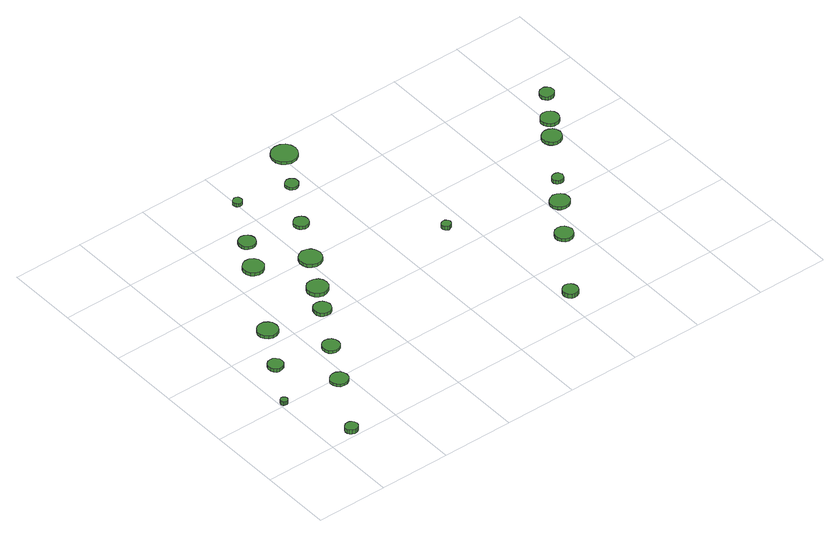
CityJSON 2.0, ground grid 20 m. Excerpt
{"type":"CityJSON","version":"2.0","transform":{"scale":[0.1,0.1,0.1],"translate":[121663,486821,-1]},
"CityObjects":{
"tree1":{"type":"SolitaryVegetationObject","attributes":{"function":"something"},"geometry":[{"type":"MultiSurface","lod":"1","boundaries":[[[0,1,2,3,4,5,6,7,8,9,10,11,12,13,14]],[[15,16,17,18,19,20,21,22,23,24,25,26,27,28,29]],[[0,29,28,1]],[[1,28,27,2]],[[2,27,26,3]],[[3,26,25,4]],[[4,25,24,5]],[[5,24,23,6]],[[6,23,22,7]],[[7,22,21,8]],[[8,21,20,9]],[[9,20,19,10]],[[10,19,18,11]],[[11,18,17,12]],[[12,17,16,13]],[[13,16,15,14]],[[14,15,29,0]]]}]},
"tree2":{"type":"SolitaryVegetationObject","attributes":{"function":"something"},"geometry":[{"type":"MultiSurface","lod":"1","boundaries":[[[30,31,32,33,34,35,36,37,38,39,40,41,42,43,44]],[[45,46,47,48,49,50,51,52,53,54,55,56,57,58,59]],[[30,59,58,31]],[[31,58,57,32]],[[32,57,56,33]],[[33,56,55,34]],[[34,55,54,35]],[[35,54,53,36]],[[36,53,52,37]],[[37,52,51,38]],[[38,51,50,39]],[[39,50,49,40]],[[40,49,48,41]],[[41,48,47,42]],[[42,47,46,43]],[[43,46,45,44]],[[44,45,59,30]]]}]},
"tree3":{"type":"SolitaryVegetationObject","attributes":{"function":"something"},"geometry":[{"type":"MultiSurface","lod":"1","boundaries":[[[60,61,62,63,64,65,66,67,68,69,70,71,72,73,74]],[[75,76,77,78,79,80,81,82,83,84,85,86,87,88,89]],[[60,89,88,61]],[[61,88,87,62]],[[62,87,86,63]],[[63,86,85,64]],[[64,85,84,65]],[[65,84,83,66]],[[66,83,82,67]],[[67,82,81,68]],[[68,81,80,69]],[[69,80,79,70]],[[70,79,78,71]],[[71,78,77,72]],[[72,77,76,73]],[[73,76,75,74]],[[74,75,89,60]]]}]},
"tree4":{"type":"SolitaryVegetationObject","attributes":{"function":"something"},"geometry":[{"type":"MultiSurface","lod":"1","boundaries":[[[90,91,92,93,94,95,96,97,98,99,100,101,102,103,104]],[[105,106,107,108,109,110,111,112,113,114,115,116,117,118,119]],[[90,119,118,91]],[[91,118,117,92]],[[92,117,116,93]],[[93,116,115,94]],[[94,115,114,95]],[[95,114,113,96]],[[96,113,112,97]],[[97,112,111,98]],[[98,111,110,99]],[[99,110,109,100]],[[100,109,108,101]],[[101,108,107,102]],[[102,107,106,103]],[[103,106,105,104]],[[104,105,119,90]]]}]},
"tree5":{"type":"SolitaryVegetationObject","attributes":{"function":"something"},"geometry":[{"type":"MultiSurface","lod":"1","boundaries":[[[120,121,122,123,124,125,126,127,128,129,130,131,132,133,134]],[[135,136,137,138,139,140,141,142,143,144,145,146,147,148,149]],[[120,149,148,121]],[[121,148,147,122]],[[122,147,146,123]],[[123,146,145,124]],[[124,145,144,125]],[[125,144,143,126]],[[126,143,142,127]],[[127,142,141,128]],[[128,141,140,129]],[[129,140,139,130]],[[130,139,138,131]],[[131,138,137,132]],[[132,137,136,133]],[[133,136,135,134]],[[134,135,149,120]]]}]},
"tree6":{"type":"SolitaryVegetationObject","attributes":{"function":"something"},"geometry":[{"type":"MultiSurface","lod":"1","boundaries":[[[150,151,152,153,154,155,156,157,158,159,160,161,162,163,164]],[[165,166,167,168,169,170,171,172,173,174,175,176,177,178,179]],[[150,179,178,151]],[[151,178,177,152]],[[152,177,176,153]],[[153,176,175,154]],[[154,175,174,155]],[[155,174,173,156]],[[156,173,172,157]],[[157,172,171,158]],[[158,171,170,159]],[[159,170,169,160]],[[160,169,168,161]],[[161,168,167,162]],[[162,167,166,163]],[[163,166,165,164]],[[164,165,179,150]]]}]},
"tree7":{"type":"SolitaryVegetationObject","attributes":{"function":"something"},"geometry":[{"type":"MultiSurface","lod":"1","boundaries":[[[180,181,182,183,184,185,186,187,188,189,190,191,192,193,194]],[[195,196,197,198,199,200,201,202,203,204,205,206,207,208,209]],[[180,209,208,181]],[[181,208,207,182]],[[182,207,206,183]],[[183,206,205,184]],[[184,205,204,185]],[[185,204,203,186]],[[186,203,202,187]],[[187,202,201,188]],[[188,201,200,189]],[[189,200,199,190]],[[190,199,198,191]],[[191,198,197,192]],[[192,197,196,193]],[[193,196,195,194]],[[194,195,209,180]]]}]},
"tree8":{"type":"SolitaryVegetationObject","attributes":{"function":"something"},"geometry":[{"type":"MultiSurface","lod":"1","boundaries":[[[210,211,212,213,214,215,216,217,218,219,220,221,222,223,224]],[[225,226,227,228,229,230,231,232,233,234,235,236,237,238,239]],[[210,239,238,211]],[[211,238,237,212]],[[212,237,236,213]],[[213,236,235,214]],[[214,235,234,215]],[[215,234,233,216]],[[216,233,232,217]],[[217,232,231,218]],[[218,231,230,219]],[[219,230,229,220]],[[220,229,228,221]],[[221,228,227,222]],[[222,227,226,223]],[[223,226,225,224]],[[224,225,239,210]]]}]},
"tree9":{"type":"SolitaryVegetationObject","attributes":{"function":"something"},"geometry":[{"type":"MultiSurface","lod":"1","boundaries":[[[240,241,242,243,244,245,246,247,248,249,250,251,252,253,254]],[[255,256,257,258,259,260,261,262,263,264,265,266,267,268,269]],[[240,269,268,241]],[[241,268,267,242]],[[242,267,266,243]],[[243,266,265,244]],[[244,265,264,245]],[[245,264,263,246]],[[246,263,262,247]],[[247,262,261,248]],[[248,261,260,249]],[[249,260,259,250]],[[250,259,258,251]],[[251,258,257,252]],[[252,257,256,253]],[[253,256,255,254]],[[254,255,269,240]]]}]},
"tree10":{"type":"SolitaryVegetationObject","attributes":{"function":"something"},"geometry":[{"type":"MultiSurface","lod":"1","boundaries":[[[270,271,272,273,274,275,276,277,278,279,280,281,282,283,284]],[[285,286,287,288,289,290,291,292,293,294,295,296,297,298,299]],[[270,299,298,271]],[[271,298,297,272]],[[272,297,296,273]],[[273,296,295,274]],[[274,295,294,275]],[[275,294,293,276]],[[276,293,292,277]],[[277,292,291,278]],[[278,291,290,279]],[[279,290,289,280]],[[280,289,288,281]],[[281,288,287,282]],[[282,287,286,283]],[[283,286,285,284]],[[284,285,299,270]]]}]},
"tree11":{"type":"SolitaryVegetationObject","attributes":{"function":"something"},"geometry":[{"type":"MultiSurface","lod":"1","boundaries":[[[300,301,302,303,304,305,306,307,308,309,310,311,312,313,314]],[[315,316,317,318,319,320,321,322,323,324,325,326,327,328,329]],[[300,329,328,301]],[[301,328,327,302]],[[302,327,326,303]],[[303,326,325,304]],[[304,325,324,305]],[[305,324,323,306]],[[306,323,322,307]],[[307,322,321,308]],[[308,321,320,309]],[[309,320,319,310]],[[310,319,318,311]],[[311,318,317,312]],[[312,317,316,313]],[[313,316,315,314]],[[314,315,329,300]]]}]},
"tree12":{"type":"SolitaryVegetationObject","attributes":{"function":"something"},"geometry":[{"type":"MultiSurface","lod":"1","boundaries":[[[330,331,332,333,334,335,336,337,338,339,340,341,342,343,344]],[[345,346,347,348,349,350,351,352,353,354,355,356,357,358,359]],[[330,359,358,331]],[[331,358,357,332]],[[332,357,356,333]],[[333,356,355,334]],[[334,355,354,335]],[[335,354,353,336]],[[336,353,352,337]],[[337,352,351,338]],[[338,351,350,339]],[[339,350,349,340]],[[340,349,348,341]],[[341,348,347,342]],[[342,347,346,343]],[[343,346,345,344]],[[344,345,359,330]]]}]},
"tree13":{"type":"SolitaryVegetationObject","attributes":{"function":"something"},"geometry":[{"type":"MultiSurface","lod":"1","boundaries":[[[360,361,362,363,364,365,366,367,368,369,370,371,372,373,374]],[[375,376,377,378,379,380,381,382,383,384,385,386,387,388,389]],[[360,389,388,361]],[[361,388,387,362]],[[362,387,386,363]],[[363,386,385,364]],[[364,385,384,365]],[[365,384,383,366]],[[366,383,382,367]],[[367,382,381,368]],[[368,381,380,369]],[[369,380,379,370]],[[370,379,378,371]],[[371,378,377,372]],[[372,377,376,373]],[[373,376,375,374]],[[374,375,389,360]]]}]},
"tree14":{"type":"SolitaryVegetationObject","attributes":{"function":"something"},"geometry":[{"type":"MultiSurface","lod":"1","boundaries":[[[390,391,392,393,394,395,396,397,398,399,400,401,402,403,404]],[[405,406,407,408,409,410,411,412,413,414,415,416,417,418,419]],[[390,419,418,391]],[[391,418,417,392]],[[392,417,416,393]],[[393,416,415,394]],[[394,415,414,395]],[[395,414,413,396]],[[396,413,412,397]],[[397,412,411,398]],[[398,411,410,399]],[[399,410,409,400]],[[400,409,408,401]],[[401,408,407,402]],[[402,407,406,403]],[[403,406,405,404]],[[404,405,419,390]]]}]},
"tree15":{"type":"SolitaryVegetationObject","attributes":{"function":"something"},"geometry":[{"type":"MultiSurface","lod":"1","boundaries":[[[420,421,422,423,424,425,426,427,428,429,430,431,432,433,434]],[[435,436,437,438,439,440,441,442,443,444,445,446,447,448,449]],[[420,449,448,421]],[[421,448,447,422]],[[422,447,446,423]],[[423,446,445,424]],[[424,445,444,425]],[[425,444,443,426]],[[426,443,442,427]],[[427,442,441,428]],[[428,441,440,429]],[[429,440,439,430]],[[430,439,438,431]],[[431,438,437,432]],[[432,437,436,433]],[[433,436,435,434]],[[434,435,449,420]]]}]},
"tree16":{"type":"SolitaryVegetationObject","attributes":{"function":"something"},"geometry":[{"type":"MultiSurface","lod":"1","boundaries":[[[450,451,452,453,454,455,456,457,458,459,460,461,462,463,464]],[[465,466,467,468,469,470,471,472,473,474,475,476,477,478,479]],[[450,479,478,451]],[[451,478,477,452]],[[452,477,476,453]],[[453,476,475,454]],[[454,475,474,455]],[[455,474,473,456]],[[456,473,472,457]],[[457,472,471,458]],[[458,471,470,459]],[[459,470,469,460]],[[460,469,468,461]],[[461,468,467,462]],[[462,467,466,463]],[[463,466,465,464]],[[464,465,479,450]]]}]},
"tree17":{"type":"SolitaryVegetationObject","attributes":{"function":"something"},"geometry":[{"type":"MultiSurface","lod":"1","boundaries":[[[480,481,482,483,484,485,486,487,488,489,490,491,492,493,494]],[[495,496,497,498,499,500,501,502,503,504,505,506,507,508,509]],[[480,509,508,481]],[[481,508,507,482]],[[482,507,506,483]],[[483,506,505,484]],[[484,505,504,485]],[[485,504,503,486]],[[486,503,502,487]],[[487,502,501,488]],[[488,501,500,489]],[[489,500,499,490]],[[490,499,498,491]],[[491,498,497,492]],[[492,497,496,493]],[[493,496,495,494]],[[494,495,509,480]]]}]},
"tree18":{"type":"SolitaryVegetationObject","attributes":{"function":"something"},"geometry":[{"type":"MultiSurface","lod":"1","boundaries":[[[510,511,512,513,514,515,516,517,518,519,520,521,522,523,524]],[[525,526,527,528,529,530,531,532,533,534,535,536,537,538,539]],[[510,539,538,511]],[[511,538,537,512]],[[512,537,536,513]],[[513,536,535,514]],[[514,535,534,515]],[[515,534,533,516]],[[516,533,532,517]],[[517,532,531,518]],[[518,531,530,519]],[[519,530,529,520]],[[520,529,528,521]],[[521,528,527,522]],[[522,527,526,523]],[[523,526,525,524]],[[524,525,539,510]]]}]},
"tree19":{"type":"SolitaryVegetationObject","attributes":{"function":"something"},"geometry":[{"type":"MultiSurface","lod":"1","boundaries":[[[540,541,542,543,544,545,546,547,548,549,550,551,552,553,554]],[[555,556,557,558,559,560,561,562,563,564,565,566,567,568,569]],[[540,569,568,541]],[[541,568,567,542]],[[542,567,566,543]],[[543,566,565,544]],[[544,565,564,545]],[[545,564,563,546]],[[546,563,562,547]],[[547,562,561,548]],[[548,561,560,549]],[[549,560,559,550]],[[550,559,558,551]],[[551,558,557,552]],[[552,557,556,553]],[[553,556,555,554]],[[554,555,569,540]]]}]},
"tree20":{"type":"SolitaryVegetationObject","attributes":{"function":"something"},"geometry":[{"type":"MultiSurface","lod":"1","boundaries":[[[570,571,572,573,574,575,576,577,578,579,580,581,582,583,584]],[[585,586,587,588,589,590,591,592,593,594,595,596,597,598,599]],[[570,599,598,571]],[[571,598,597,572]],[[572,597,596,573]],[[573,596,595,574]],[[574,595,594,575]],[[575,594,593,576]],[[576,593,592,577]],[[577,592,591,578]],[[578,591,590,579]],[[579,590,589,580]],[[580,589,588,581]],[[581,588,587,582]],[[582,587,586,583]],[[583,586,585,584]],[[584,585,599,570]]]}]},
"tree21":{"type":"SolitaryVegetationObject","attributes":{"function":"something"},"geometry":[{"type":"MultiSurface","lod":"1","boundaries":[[[600,601,602,603,604,605,606,607,608,609,610,611,612,613,614]],[[615,616,617,618,619,620,621,622,623,624,625,626,627,628,629]],[[600,629,628,601]],[[601,628,627,602]],[[602,627,626,603]],[[603,626,625,604]],[[604,625,624,605]],[[605,624,623,606]],[[606,623,622,607]],[[607,622,621,608]],[[608,621,620,609]],[[609,620,619,610]],[[610,619,618,611]],[[611,618,617,612]],[[612,617,616,613]],[[613,616,615,614]],[[614,615,629,600]]]}]},
"tree22":{"type":"SolitaryVegetationObject","attributes":{"function":"something"},"geometry":[{"type":"MultiSurface","lod":"1","boundaries":[[[630,631,632,633,634,635,636,637,638,639,640,641,642,643,644]],[[645,646,647,648,649,650,651,652,653,654,655,656,657,658,659]],[[630,659,658,631]],[[631,658,657,632]],[[632,657,656,633]],[[633,656,655,634]],[[634,655,654,635]],[[635,654,653,636]],[[636,653,652,637]],[[637,652,651,638]],[[638,651,650,639]],[[639,650,649,640]],[[640,649,648,641]],[[641,648,647,642]],[[642,647,646,643]],[[643,646,645,644]],[[644,645,659,630]]]}]},
"tree23":{"type":"SolitaryVegetationObject","attributes":{"function":"something"},"geometry":[{"type":"MultiSurface","lod":"1","boundaries":[[[660,661,662,663,664,665,666,667,668,669,670,671,672,673,674]],[[675,676,677,678,679,680,681,682,683,684,685,686,687,688,689]],[[660,689,688,661]],[[661,688,687,662]],[[662,687,686,663]],[[663,686,685,664]],[[664,685,684,665]],[[665,684,683,666]],[[666,683,682,667]],[[667,682,681,668]],[[668,681,680,669]],[[669,680,679,670]],[[670,679,678,671]],[[671,678,677,672]],[[672,677,676,673]],[[673,676,675,674]],[[674,675,689,660]]]}]}
},
"vertices":[
[22,208,19],[21,212,19],[19,215,19],[15,217,19],[11,218,19],[7,216,19],[4,214,19],[3,210,19],[3,206,19],[4,202,19],[7,199,19],[11,198,19],[15,198,19],[19,200,19],[21,204,19],[21,204,7],[19,200,7],[15,198,7],[11,198,7],[7,199,7],[4,202,7],[3,206,7],[3,210,7],[4,214,7],[7,216,7],[11,218,7],[15,217,7],[19,215,7],[21,212,7],[22,208,7],
[92,18,25],[90,25,25],[86,31,25],[80,35,25],[73,35,25],[66,33,25],[60,28,25],[57,22,25],[57,15,25],[60,8,25],[66,3,25],[73,1,25],[80,2,25],[86,5,25],[90,11,25],[90,11,12],[86,5,12],[80,2,12],[73,1,12],[66,3,12],[60,8,12],[57,15,12],[57,22,12],[60,28,12],[66,33,12],[73,35,12],[80,35,12],[86,31,12],[90,25,12],[92,18,12],
[104,330,17],[103,338,17],[97,345,17],[90,350,17],[81,351,17],[73,348,17],[66,342,17],[63,334,17],[63,325,17],[66,317,17],[73,311,17],[81,309,17],[90,310,17],[97,314,17],[103,321,17],[103,321,7],[97,314,7],[90,310,7],[81,309,7],[73,311,7],[66,317,7],[63,325,7],[63,334,7],[66,342,7],[73,348,7],[81,351,7],[90,350,7],[97,345,7],[103,338,7],[104,330,7],
[197,189,16],[195,199,16],[189,207,16],[180,212,16],[170,213,16],[160,210,16],[153,203,16],[148,194,16],[148,184,16],[153,175,16],[160,168,16],[170,165,16],[180,166,16],[189,171,16],[195,179,16],[195,179,8],[189,171,8],[180,166,8],[170,165,8],[160,168,8],[153,175,8],[148,184,8],[148,194,8],[153,203,8],[160,210,8],[170,213,8],[180,212,8],[189,207,8],[195,199,8],[197,189,8],
[180,447,16],[178,459,16],[171,468,16],[161,474,16],[149,475,16],[138,471,16],[130,464,16],[125,453,16],[125,441,16],[130,431,16],[138,423,16],[149,419,16],[161,420,16],[171,426,16],[178,436,16],[178,436,7],[171,426,7],[161,420,7],[149,419,7],[138,423,7],[130,431,7],[125,441,7],[125,453,7],[130,464,7],[138,471,7],[149,475,7],[161,474,7],[171,468,7],[178,459,7],[180,447,7],
[261,302,15],[259,312,15],[253,320,15],[245,325,15],[235,326,15],[225,323,15],[218,316,15],[214,307,15],[214,297,15],[218,288,15],[225,281,15],[235,278,15],[245,279,15],[253,284,15],[259,292,15],[259,292,7],[253,284,7],[245,279,7],[235,278,7],[225,281,7],[218,288,7],[214,297,7],[214,307,7],[218,316,7],[225,323,7],[235,326,7],[245,325,7],[253,320,7],[259,312,7],[261,302,7],
[334,427,16],[332,437,16],[326,445,16],[318,450,16],[308,451,16],[298,448,16],[291,441,16],[287,432,16],[287,422,16],[291,413,16],[298,406,16],[308,403,16],[318,404,16],[326,409,16],[332,417,16],[332,417,6],[326,409,6],[318,404,6],[308,403,6],[298,406,6],[291,413,6],[287,422,6],[287,432,6],[291,441,6],[298,448,6],[308,451,6],[318,450,6],[326,445,6],[332,437,6],[334,427,6],
[305,659,16],[303,670,16],[296,680,16],[286,686,16],[274,687,16],[263,683,16],[254,675,16],[249,665,16],[249,653,16],[254,642,16],[263,634,16],[274,631,16],[286,632,16],[296,638,16],[303,647,16],[303,647,6],[296,638,6],[286,632,6],[274,631,6],[263,634,6],[254,642,6],[249,653,6],[249,665,6],[254,675,6],[263,683,6],[274,687,6],[286,686,6],[296,680,6],[303,670,6],[305,659,6],
[380,497,17],[378,509,17],[371,518,17],[360,524,17],[348,525,17],[337,522,17],[328,514,17],[323,503,17],[323,491,17],[328,480,17],[337,472,17],[348,468,17],[360,470,17],[371,476,17],[378,485,17],[378,485,6],[371,476,6],[360,470,6],[348,468,6],[337,472,6],[328,480,6],[323,491,6],[323,503,6],[328,514,6],[337,522,6],[348,525,6],[360,524,6],[371,518,6],[378,509,6],[380,497,6],
[348,743,16],[346,752,16],[341,760,16],[332,765,16],[323,766,16],[314,763,16],[306,757,16],[303,748,16],[303,738,16],[306,729,16],[314,723,16],[323,720,16],[332,721,16],[341,726,16],[346,734,16],[346,734,7],[341,726,7],[332,721,7],[323,720,7],[314,723,7],[306,729,7],[303,738,7],[303,748,7],[306,757,7],[314,763,7],[323,766,7],[332,765,7],[341,760,7],[346,752,7],[348,743,7],
[441,598,15],[438,610,15],[431,621,15],[420,627,15],[407,629,15],[395,625,15],[385,616,15],[380,604,15],[380,591,15],[385,580,15],[395,571,15],[407,567,15],[420,568,15],[431,575,15],[438,585,15],[438,585,6],[431,575,6],[420,568,6],[407,567,6],[395,571,6],[385,580,6],[380,591,6],[380,604,6],[385,616,6],[395,625,6],[407,629,6],[420,627,6],[431,621,6],[438,610,6],[441,598,6],
[416,878,17],[415,884,17],[412,888,17],[407,891,17],[402,891,17],[397,889,17],[393,886,17],[390,881,17],[390,876,17],[393,871,17],[397,867,17],[402,865,17],[407,866,17],[412,869,17],[415,873,17],[415,873,7],[412,869,7],[407,866,7],[402,865,7],[397,867,7],[393,871,7],[390,876,7],[390,881,7],[393,886,7],[397,889,7],[402,891,7],[407,891,7],[412,888,7],[415,884,7],[416,878,7],
[497,718,16],[495,726,16],[490,733,16],[482,737,16],[474,738,16],[466,735,16],[460,729,16],[456,722,16],[456,713,16],[460,706,16],[466,700,16],[474,697,16],[482,698,16],[490,702,16],[495,709,16],[495,709,7],[490,702,7],[482,698,7],[474,697,7],[466,700,7],[460,706,7],[456,713,7],[456,722,7],[460,729,7],[466,735,7],[474,738,7],[482,737,7],[490,733,7],[495,726,7],[497,718,7],
[570,848,15],[569,856,15],[564,862,15],[558,866,15],[550,867,15],[543,864,15],[537,859,15],[534,852,15],[534,845,15],[537,838,15],[543,832,15],[550,830,15],[558,831,15],[564,835,15],[569,841,15],[569,841,7],[564,835,7],[558,831,7],[550,830,7],[543,832,7],[537,838,7],[534,845,7],[534,852,7],[537,859,7],[543,864,7],[550,867,7],[558,866,7],[564,862,7],[569,856,7],[570,848,7],
[851,92,21],[849,101,21],[844,108,21],[837,112,21],[828,113,21],[820,110,21],[813,104,21],[810,96,21],[810,88,21],[813,80,21],[820,74,21],[828,71,21],[837,72,21],[844,76,21],[849,84,21],[849,84,8],[844,76,8],[837,72,8],[828,71,8],[820,74,8],[813,80,8],[810,88,8],[810,96,8],[813,104,8],[820,110,8],[828,113,8],[837,112,8],[844,108,8],[849,101,8],[851,92,8],
[762,482,21],[761,487,21],[758,492,21],[753,494,21],[748,495,21],[743,493,21],[739,490,21],[736,485,21],[736,479,21],[739,474,21],[743,471,21],[748,469,21],[753,470,21],[758,472,21],[761,477,21],[761,477,9],[758,472,9],[753,470,9],[748,469,9],[743,471,9],[739,474,9],[736,479,9],[736,485,9],[739,490,9],[743,493,9],[748,495,9],[753,494,9],[758,492,9],[761,487,9],[762,482,9],
[645,949,15],[642,964,15],[634,976,15],[621,983,15],[606,984,15],[592,980,15],[581,970,15],[575,957,15],[575,942,15],[581,928,15],[592,919,15],[606,914,15],[621,915,15],[634,923,15],[642,935,15],[642,935,7],[634,923,7],[621,915,7],[606,914,7],[592,919,7],[581,928,7],[575,942,7],[575,957,7],[581,970,7],[592,980,7],[606,984,7],[621,983,7],[634,976,7],[642,964,7],[645,949,7],
[984,277,15],[981,287,15],[975,296,15],[966,301,15],[956,302,15],[946,299,15],[938,292,15],[933,282,15],[933,272,15],[938,262,15],[946,255,15],[956,252,15],[966,253,15],[975,258,15],[981,267,15],[981,267,6],[975,258,6],[966,253,6],[956,252,6],[946,255,6],[938,262,6],[933,272,6],[933,282,6],[938,292,6],[946,299,6],[956,302,6],[966,301,6],[975,296,6],[981,287,6],[984,277,6],
[1055,380,15],[1053,391,15],[1046,400,15],[1037,405,15],[1026,407,15],[1015,403,15],[1007,396,15],[1002,386,15],[1002,374,15],[1007,364,15],[1015,357,15],[1026,354,15],[1037,355,15],[1046,360,15],[1053,369,15],[1053,369,6],[1046,360,6],[1037,355,6],[1026,354,6],[1015,357,6],[1007,364,6],[1002,374,6],[1002,386,6],[1007,396,6],[1015,403,6],[1026,407,6],[1037,405,6],[1046,400,6],[1053,391,6],[1055,380,6],
[1095,452,17],[1093,458,17],[1090,464,17],[1084,467,17],[1078,467,17],[1071,465,17],[1067,461,17],[1064,455,17],[1064,449,17],[1067,443,17],[1071,439,17],[1078,437,17],[1084,437,17],[1090,440,17],[1093,446,17],[1093,446,6],[1090,440,6],[1084,437,6],[1078,437,6],[1071,439,6],[1067,443,6],[1064,449,6],[1064,455,6],[1067,461,6],[1071,465,6],[1078,467,6],[1084,467,6],[1090,464,6],[1093,458,6],[1095,452,6],
[1195,586,16],[1192,597,16],[1186,606,16],[1176,611,16],[1165,612,16],[1155,609,16],[1147,602,16],[1142,592,16],[1142,581,16],[1147,570,16],[1155,563,16],[1165,560,16],[1176,561,16],[1186,566,16],[1192,575,16],[1192,575,6],[1186,566,6],[1176,561,6],[1165,560,6],[1155,563,6],[1147,570,6],[1142,581,6],[1142,592,6],[1147,602,6],[1155,609,6],[1165,612,6],[1176,611,6],[1186,606,6],[1192,597,6],[1195,586,6],
[1233,644,16],[1231,654,16],[1225,662,16],[1216,667,16],[1205,668,16],[1195,665,16],[1188,658,16],[1183,649,16],[1183,638,16],[1188,629,16],[1195,622,16],[1205,619,16],[1216,620,16],[1225,625,16],[1231,633,16],[1231,633,6],[1225,625,6],[1216,620,6],[1205,619,6],[1195,622,6],[1188,629,6],[1183,638,6],[1183,649,6],[1188,658,6],[1195,665,6],[1205,668,6],[1216,667,6],[1225,662,6],[1231,654,6],[1233,644,6],
[1282,723,17],[1281,731,17],[1276,738,17],[1269,742,17],[1261,743,17],[1253,740,17],[1247,735,17],[1244,727,17],[1244,719,17],[1247,712,17],[1253,707,17],[1261,704,17],[1269,705,17],[1276,709,17],[1281,716,17],[1281,716,6],[1276,709,6],[1269,705,6],[1261,704,6],[1253,707,6],[1247,712,6],[1244,719,6],[1244,727,6],[1247,735,6],[1253,740,6],[1261,743,6],[1269,742,6],[1276,738,6],[1281,731,6],[1282,723,6]
]}
